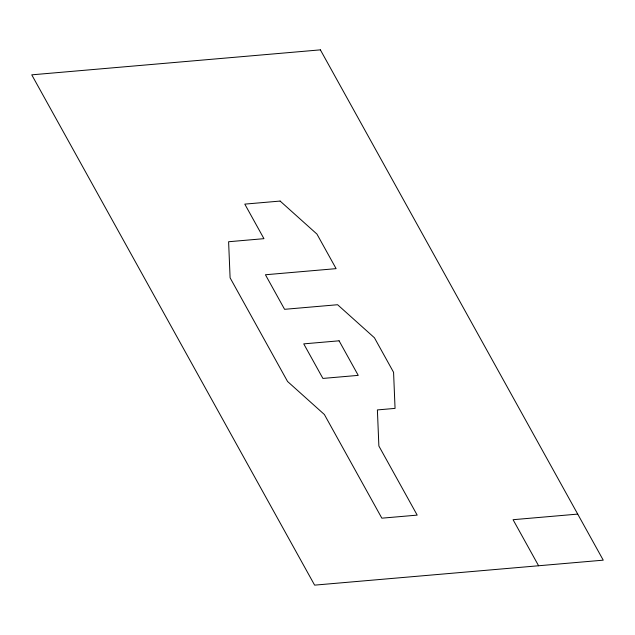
<?xml version="1.0" encoding="UTF-8"?>
<svg xmlns="http://www.w3.org/2000/svg" width="635" height="635" viewBox="0 0 635 635"><rect width="100%" height="100%" fill="white"/><g stroke="black" fill="none" stroke-linecap="round" stroke-linejoin="round"><path stroke-width="0.95" d="M577.715 514.104L513.064 519.7L538.599 565.761M320.381 49.863L31.75 74.835L314.619 585.137L603.25 560.165L320.381 49.863M280.13 201.065L244.792 204.121L263.946 238.673L228.608 241.737L230.1 277.82L287.56 381.484L324.382 414.512L381.849 518.176L417.187 515.12L378.873 446.008L377.388 409.924L395.057 408.392L393.573 372.308L374.42 337.756L337.598 304.729L284.591 309.316L265.43 274.757L336.106 268.645L316.952 234.093L280.13 201.065M339.082 340.812L303.744 343.868L322.897 378.428L358.235 375.372L339.082 340.812"/></g></svg>
